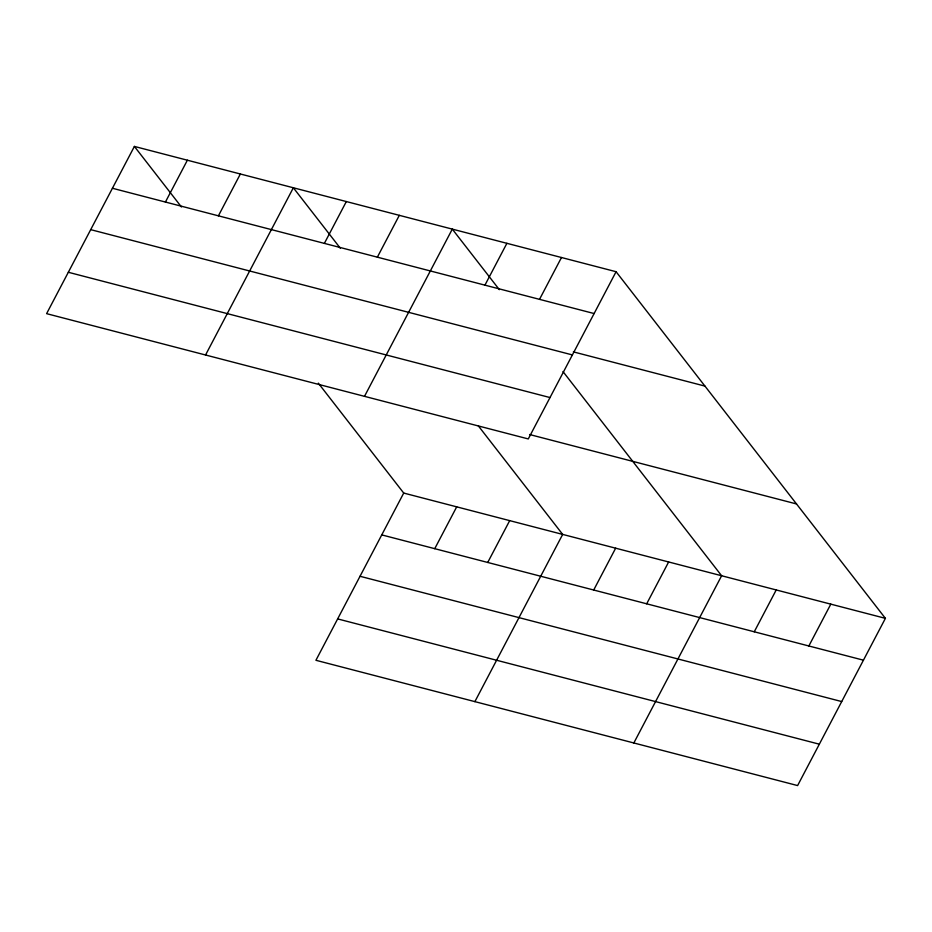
<?xml version="1.0" encoding="UTF-8"?>
<svg xmlns="http://www.w3.org/2000/svg" width="932" height="932" viewBox="0 0 932 932"><rect width="100%" height="100%" fill="white"/><g stroke="black" fill="none" stroke-linecap="round" stroke-linejoin="round"><path stroke-width="1.4" d="M134.394 146.429L46.6 313.653L528.281 438.937L616.075 271.713L134.394 146.429L181.449 206.986M165.418 202.046L187.379 160.211M218.403 215.828L240.363 173.993M205.553 354.999L293.347 187.775L340.401 248.331M324.371 243.392L346.331 201.557M377.355 257.174L399.315 215.339M364.505 396.333L452.3 229.121L499.354 289.677M484.931 285.157L506.892 243.322M318.325 383.157L403.719 493.063L315.925 660.287L797.606 785.571L885.4 618.347L616.075 271.713M539.523 299.347L561.483 257.512M434.743 548.68L456.703 506.845M487.727 562.462L509.688 520.627M474.877 701.633L562.672 534.409L478.151 425.633M593.696 590.026L615.656 548.191M646.68 603.808L668.64 561.973M633.842 742.967L721.624 575.755L562.986 371.565M754.256 631.791L776.216 589.956M808.848 645.981L830.808 604.146M112.434 188.264L594.115 313.548M573.378 351.877L704.953 386.104M90.707 229.645L572.388 354.929M68.327 272.272L550.008 397.556M529.574 434.522L796.522 503.956M403.719 493.063L885.4 618.347M381.759 534.898L863.44 660.182M360.032 576.279L841.712 701.563M337.652 618.906L819.333 744.19"/></g></svg>
